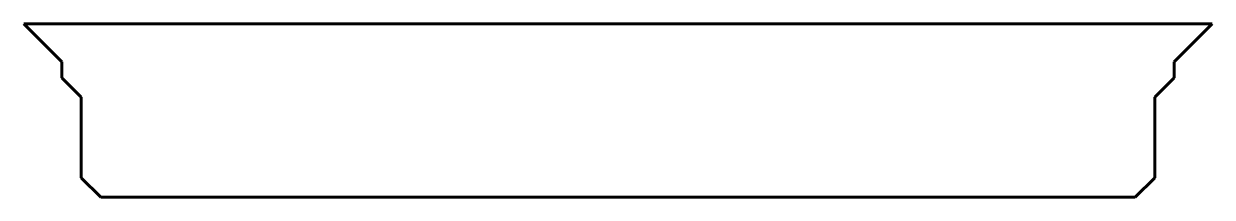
# Model space of a CAD drawing. Header units: millimetres. Extents: x -120 to 737, y 41 to 166.
import ezdxf

# ---------------------------------------------------------------- set-up
doc = ezdxf.new("R2010")
doc.units = ezdxf.units.MM
for name, pattern in [('K5LT32768', [0]), ('K5LT32769', [0]), ('K5LT32770', [0])]:
    doc.linetypes.add(name, pattern=pattern)
doc.layers.add('Системный слой', color=7, linetype='Continuous')

msp = doc.modelspace()

# ---------------------------------------------------------------- linework, layer by layer
at = {"color": 18, "linetype": 'K5LT32769', "lineweight": 60, "true_color": 0x000000}
for p, q in [((-92.9, 138.71), (-120.4, 166.21)), ((-92.9, 127.21), (-92.9, 138.71)), ((-78.9, 113.21), (-92.9, 127.21)), ((-78.9, 55.21), (-78.9, 113.21)), ((-78.9, 55.21), (-64.9, 41.21))]:
    msp.add_line(p, q, dxfattribs=at)
at = {"color": 5, "linetype": 'K5LT32768', "lineweight": 60, "true_color": 0x0000ff}
for p, q in [((709.1, 138.71), (736.6, 166.21)), ((709.1, 127.21), (709.1, 138.71)), ((695.1, 113.21), (709.1, 127.21)), ((695.1, 55.21), (681.1, 41.21))]:
    msp.add_line(p, q, dxfattribs=at)
at = {"layer": 'Системный слой', "color": 3, "linetype": 'K5LT32770', "lineweight": 60, "true_color": 0x00ff00}
for p, q in [((-120.4, 166.21), (736.6, 166.21)), ((-64.9, 41.21), (681.1, 41.21))]:
    msp.add_line(p, q, dxfattribs=at)
at = {"layer": 'Системный слой', "color": 5, "linetype": 'K5LT32768', "lineweight": 60, "true_color": 0x0000ff}
msp.add_line((695.1, 113.21), (695.1, 55.21), dxfattribs=at)

doc.saveas('drawing.dxf')
